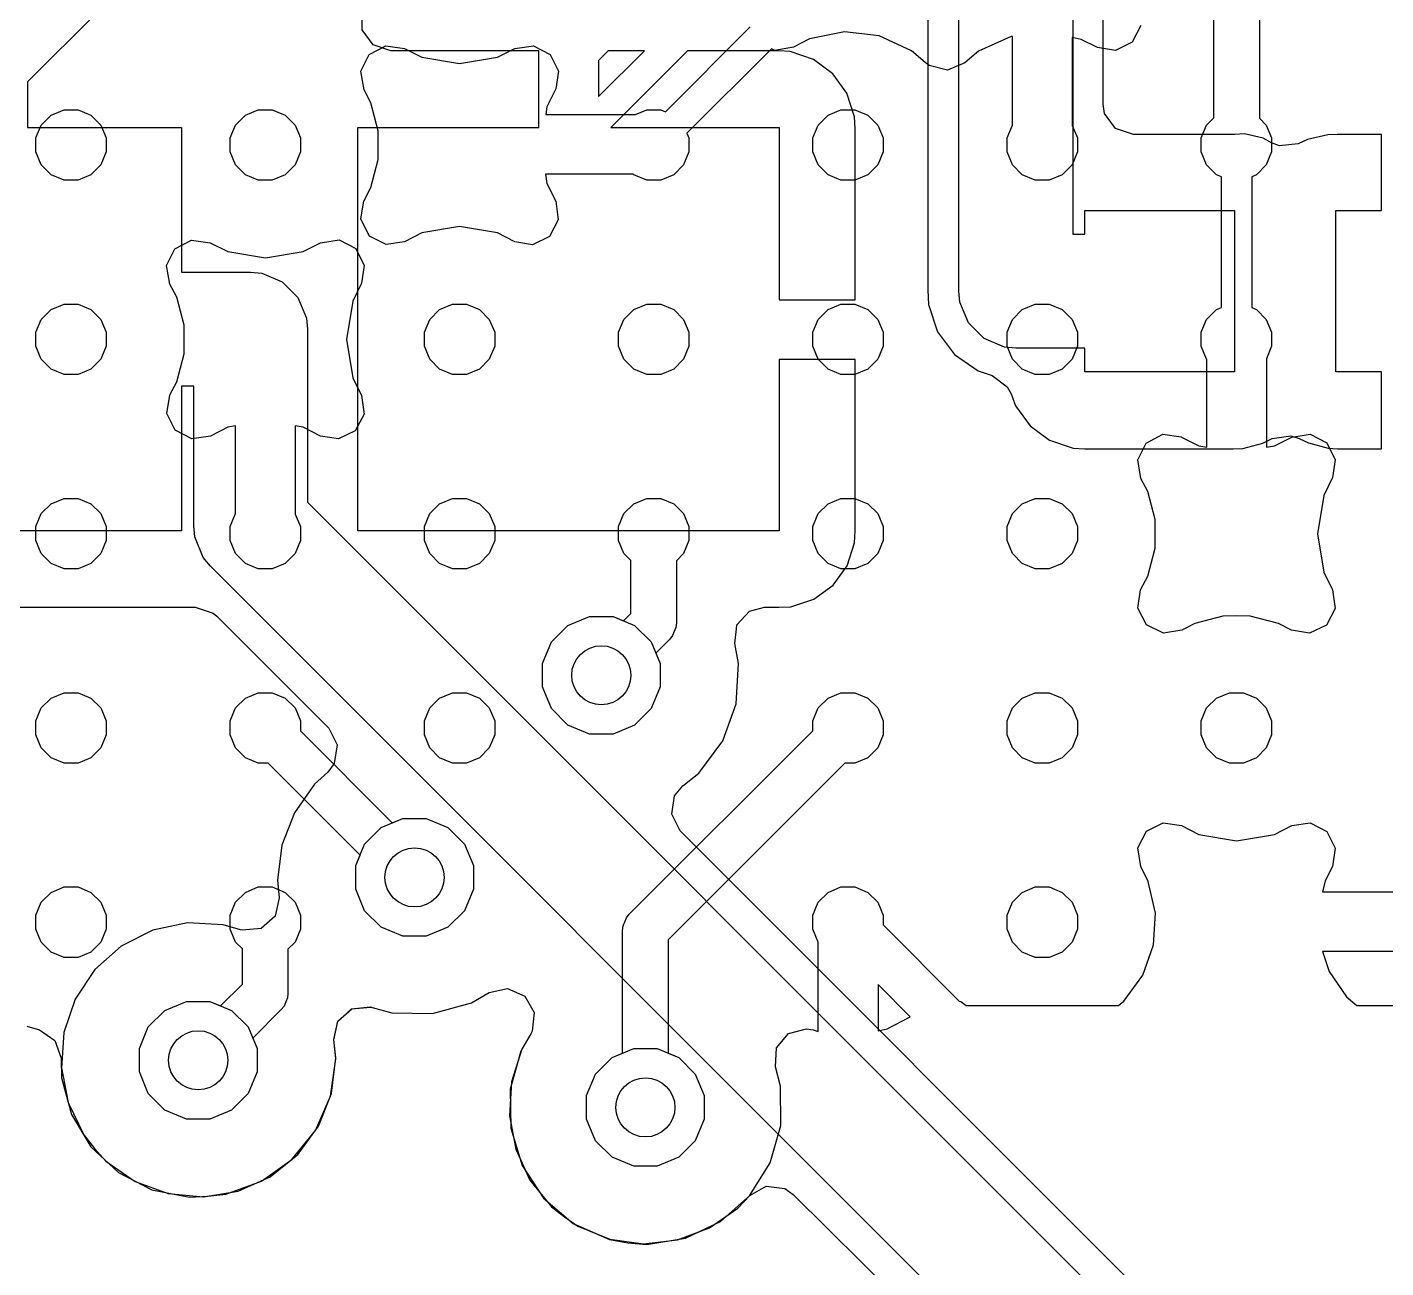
# Model space of a CAD drawing. Header units: inches. Extents: x 3.98 to 8.37, y -7.42 to -0.85.
# Drawn here: x 6.838 to 7.502, y -4.482 to -3.875 of the extents above; entities that cross this region are included whole.
import ezdxf

# ---------------------------------------------------------------- set-up
doc = ezdxf.new("R2010")
doc.units = ezdxf.units.IN
doc.header["$MEASUREMENT"] = 0
doc.layers.add('Bottom Layer', color=153, linetype='CONTINUOUS', true_color=0x4d7fc4)
doc.layers.add('Top Layer', color=13, linetype='CONTINUOUS', true_color=0xc83434)

msp = doc.modelspace()

# ---------------------------------------------------------------- linework, layer by layer
at = {"layer": 'Bottom Layer', "linetype": 'CONTINUOUS'}
for p, q in [((7.29331, -4.00406), (7.29331, -3.29121)), ((7.349, -3.31906), (7.349, -3.97621)), ((7.27812, -3.8329), (7.27812, -4.00363)), ((7.36389, -3.91256), (7.36389, -3.85848)), ((6.8722, -3.86747), (6.83771, -3.90165)), ((7.0014, -3.87622), (7.0014, -3.86705)), ((7.00679, -3.88365), (7.0014, -3.87622)), ((7.01552, -3.88648), (7.00679, -3.88365)), ((7.08788, -3.88648), (7.01552, -3.88648)), ((7.08788, -3.92396), (7.08788, -3.88648)), ((7.11711, -3.90894), (7.13956, -3.88648)), ((7.12182, -3.88648), (7.11711, -3.8912)), ((7.13956, -3.88648), (7.12182, -3.88648)), ((7.16054, -3.88648), (7.12307, -3.92396)), ((7.20509, -3.88648), (7.16054, -3.88648)), ((7.2108, -3.88683), (7.20509, -3.88648)), ((7.2222, -3.89075), (7.2108, -3.88683)), ((7.11711, -3.8912), (7.11711, -3.90894)), ((7.23166, -3.89777), (7.2222, -3.89075)), ((7.23854, -3.90732), (7.23166, -3.89777)), ((6.83771, -3.90165), (6.83771, -3.92396)), ((7.24231, -3.91878), (7.23854, -3.90732)), ((7.36462, -3.91715), (7.36389, -3.91256)), ((7.24258, -3.9246), (7.24231, -3.91878)), ((7.37001, -3.92457), (7.36462, -3.91715)), ((6.83771, -3.92396), (6.91306, -3.92396)), ((6.91306, -3.92396), (6.91306, -3.99478)), ((6.9993, -4.12128), (6.9993, -3.92396)), ((6.9993, -3.92396), (7.08788, -3.92396)), ((7.12307, -3.92396), (7.20539, -3.92396)), ((7.20539, -3.92396), (7.20539, -4.0083)), ((7.24258, -4.0083), (7.24258, -3.9246)), ((7.37874, -3.92741), (7.37001, -3.92457)), ((7.42771, -3.92741), (7.37874, -3.92741)), ((7.42837, -3.9274), (7.42771, -3.92741)), ((7.43305, -3.92719), (7.42837, -3.9274)), ((7.44213, -3.92925), (7.43305, -3.92719)), ((7.47374, -3.92761), (7.46393, -3.92992)), ((7.47845, -3.92741), (7.47374, -3.92761)), ((7.50006, -3.92741), (7.47845, -3.92741)), ((7.50006, -3.96459), (7.50006, -3.92741)), ((7.4462, -3.93146), (7.44213, -3.92925)), ((7.4502, -3.93293), (7.4462, -3.93146)), ((7.45933, -3.93197), (7.4502, -3.93293)), ((7.46393, -3.92992), (7.45933, -3.93197)), ((7.35499, -3.97621), (7.35499, -3.96459)), ((7.35499, -3.96459), (7.42807, -3.96459)), ((7.42807, -3.96459), (7.42807, -4.04352)), ((7.47777, -4.04352), (7.47777, -3.96459)), ((7.47777, -3.96459), (7.50006, -3.96459)), ((7.349, -3.97621), (7.35499, -3.97621)), ((6.91306, -3.99478), (6.9469, -3.99478)), ((6.9469, -3.99478), (6.95233, -3.99531)), ((6.95233, -3.99531), (6.96237, -3.99947)), ((6.96237, -3.99947), (6.97005, -4.00715)), ((6.97005, -4.00715), (6.97421, -4.01719)), ((7.27812, -4.00363), (7.27839, -4.01055)), ((7.29384, -4.00949), (7.29331, -4.00406)), ((7.20539, -4.0083), (7.24258, -4.0083)), ((7.27839, -4.01055), (7.28287, -4.02395)), ((7.298, -4.01953), (7.29384, -4.00949)), ((6.97421, -4.01719), (6.97474, -4.02262)), ((7.30568, -4.02721), (7.298, -4.01953)), ((6.97474, -4.02262), (6.97474, -4.10727)), ((7.28287, -4.02395), (7.29118, -4.03503)), ((7.31572, -4.03137), (7.30568, -4.02721)), ((7.32115, -4.0319), (7.31572, -4.03137)), ((7.35499, -4.0319), (7.32115, -4.0319)), ((7.35499, -4.04352), (7.35499, -4.0319)), ((7.24258, -4.03753), (7.20539, -4.03753)), ((7.20539, -4.03753), (7.20539, -4.12128)), ((7.24258, -4.12129), (7.24258, -4.03753)), ((7.29118, -4.03503), (7.30279, -4.04308)), ((7.30279, -4.04308), (7.30964, -4.04537)), ((7.30964, -4.04537), (7.31702, -4.05083)), ((7.42807, -4.04352), (7.35499, -4.04352)), ((7.50006, -4.04352), (7.47777, -4.04352)), ((7.50006, -4.08115), (7.50006, -4.04352)), ((6.91905, -4.05047), (6.91306, -4.05047)), ((6.91306, -4.05047), (6.91306, -4.12128)), ((6.91905, -4.1188), (6.91905, -4.05047)), ((7.31702, -4.05083), (7.31885, -4.05429)), ((7.31885, -4.05429), (7.32102, -4.06012)), ((7.32102, -4.06012), (7.32815, -4.06995)), ((7.32815, -4.06995), (7.3377, -4.07699)), ((7.3377, -4.07699), (7.34918, -4.08086)), ((7.43226, -4.08099), (7.44205, -4.07846)), ((7.44205, -4.07846), (7.44657, -4.07617)), ((7.44657, -4.07617), (7.45564, -4.07476)), ((7.45564, -4.07476), (7.45983, -4.07609)), ((7.45983, -4.07609), (7.46434, -4.0783)), ((7.46434, -4.0783), (7.47403, -4.08088)), ((7.34918, -4.08086), (7.35499, -4.08115)), ((7.35499, -4.08115), (7.42746, -4.08115)), ((7.42746, -4.08115), (7.43226, -4.08099)), ((7.47403, -4.08088), (7.47858, -4.08115)), ((7.47858, -4.08115), (7.50006, -4.08115)), ((6.97474, -4.10727), (7.41137, -4.54389)), ((6.91959, -4.12423), (6.91905, -4.1188)), ((6.91306, -4.12128), (6.70697, -4.12128)), ((6.92375, -4.13427), (6.91959, -4.12423)), ((7.20539, -4.12128), (6.9993, -4.12128)), ((7.24235, -4.12711), (7.24258, -4.12129)), ((7.23866, -4.13845), (7.24235, -4.12711)), ((6.92721, -4.13849), (6.92375, -4.13427)), ((7.36383, -4.57511), (6.92721, -4.13849)), ((7.23183, -4.14786), (7.23866, -4.13845)), ((7.22242, -4.1547), (7.23183, -4.14786)), ((6.70727, -4.15861), (6.91979, -4.15861)), ((6.91979, -4.15861), (6.92851, -4.16145)), ((7.19099, -4.1605), (7.19823, -4.15861)), ((7.19823, -4.15861), (7.20525, -4.15861)), ((7.20525, -4.15861), (7.21107, -4.15839)), ((7.21107, -4.15839), (7.22242, -4.1547)), ((6.92851, -4.16145), (6.93029, -4.16296)), ((6.93029, -4.16296), (6.9851, -4.21778)), ((7.10212, -4.16748), (7.1127, -4.1631)), ((7.1127, -4.1631), (7.12415, -4.1631)), ((7.12415, -4.1631), (7.13473, -4.16748)), ((7.18475, -4.16723), (7.19099, -4.1605)), ((7.09403, -4.17558), (7.10212, -4.16748)), ((7.13473, -4.16748), (7.14282, -4.17558)), ((7.18366, -4.17635), (7.18452, -4.1692)), ((7.18452, -4.1692), (7.18475, -4.16723)), ((7.08964, -4.18616), (7.09403, -4.17558)), ((7.14282, -4.17558), (7.1472, -4.18616)), ((7.1856, -4.18615), (7.18366, -4.17635)), ((7.08964, -4.19761), (7.08964, -4.18616)), ((7.1472, -4.18616), (7.1472, -4.19761)), ((7.18447, -4.20577), (7.1856, -4.18615)), ((7.09403, -4.20818), (7.08964, -4.19761)), ((7.1472, -4.19761), (7.14282, -4.20818)), ((7.17783, -4.22397), (7.18447, -4.20577)), ((7.10212, -4.21628), (7.09403, -4.20818)), ((7.14282, -4.20818), (7.13473, -4.21628)), ((6.9851, -4.21778), (6.98926, -4.22595)), ((7.1127, -4.22066), (7.10212, -4.21628)), ((7.13473, -4.21628), (7.12415, -4.22066)), ((6.98926, -4.22595), (6.98783, -4.23502)), ((7.12415, -4.22066), (7.1127, -4.22066)), ((7.16609, -4.23969), (7.17783, -4.22397)), ((6.9846, -4.23925), (6.97817, -4.24511)), ((6.98783, -4.23502), (6.9846, -4.23925)), ((7.15829, -4.24588), (7.16609, -4.23969)), ((6.97817, -4.24511), (6.96827, -4.25915)), ((7.1543, -4.25077), (7.15829, -4.24588)), ((7.15287, -4.25983), (7.1543, -4.25077)), ((6.96827, -4.25915), (6.96217, -4.27497)), ((7.15703, -4.26801), (7.15287, -4.25983)), ((7.00267, -4.27439), (7.01077, -4.26629)), ((7.01077, -4.26629), (7.02135, -4.26191)), ((7.02135, -4.26191), (7.03279, -4.26191)), ((7.03279, -4.26191), (7.04337, -4.26629)), ((7.04337, -4.26629), (7.05147, -4.27439)), ((7.42232, -4.5333), (7.15703, -4.26801)), ((6.96217, -4.27497), (6.96007, -4.29203)), ((6.99829, -4.28496), (7.00267, -4.27439)), ((7.05147, -4.27439), (7.05585, -4.28496)), ((6.99829, -4.29641), (6.99829, -4.28496)), ((7.05585, -4.28496), (7.05585, -4.29641)), ((6.96007, -4.29203), (6.96088, -4.30071)), ((7.00267, -4.30699), (6.99829, -4.29641)), ((7.05585, -4.29641), (7.05147, -4.30699)), ((6.96088, -4.30071), (6.95887, -4.30967)), ((6.91594, -4.31299), (6.89901, -4.31654)), ((6.93345, -4.31391), (6.91594, -4.31299)), ((6.95887, -4.30967), (6.95197, -4.31573)), ((7.01077, -4.31509), (7.00267, -4.30699)), ((7.05147, -4.30699), (7.04337, -4.31509)), ((6.89901, -4.31654), (6.88356, -4.32431)), ((6.94199, -4.31636), (6.93345, -4.31391)), ((6.94283, -4.31658), (6.94199, -4.31636)), ((6.95197, -4.31573), (6.94283, -4.31658)), ((7.02135, -4.31947), (7.01077, -4.31509)), ((7.03279, -4.31947), (7.02135, -4.31947)), ((7.04337, -4.31509), (7.03279, -4.31947)), ((6.88356, -4.32431), (6.87062, -4.33578)), ((6.87062, -4.33578), (6.86105, -4.35018)), ((7.06362, -4.34697), (7.0726, -4.34505)), ((7.0726, -4.34505), (7.08099, -4.34877)), ((6.86105, -4.35018), (6.85549, -4.36656)), ((6.90495, -4.35574), (6.91552, -4.35136)), ((6.91552, -4.35136), (6.92697, -4.35136)), ((6.92697, -4.35136), (6.93755, -4.35574)), ((7.03583, -4.35734), (7.05492, -4.35202)), ((7.05492, -4.35202), (7.06362, -4.34697)), ((7.08099, -4.34877), (7.08559, -4.35672)), ((6.89685, -4.36384), (6.90495, -4.35574)), ((6.93755, -4.35574), (6.94564, -4.36384)), ((6.98949, -4.36119), (6.9963, -4.35504)), ((6.9963, -4.35504), (7.00543, -4.35406)), ((7.00543, -4.35406), (7.00637, -4.35429)), ((7.00637, -4.35429), (7.01603, -4.357)), ((7.01603, -4.357), (7.03583, -4.35734)), ((7.08559, -4.35672), (7.08464, -4.36585)), ((6.89247, -4.37442), (6.89685, -4.36384)), ((6.94564, -4.36384), (6.95003, -4.37442)), ((6.9876, -4.37018), (6.98949, -4.36119)), ((7.08464, -4.36585), (7.0839, -4.36729)), ((6.85549, -4.36656), (6.85431, -4.38381)), ((6.98855, -4.37898), (6.9876, -4.37018)), ((7.0839, -4.36729), (7.07961, -4.37467)), ((6.89247, -4.38587), (6.89247, -4.37442)), ((6.95003, -4.37442), (6.95003, -4.38587)), ((6.98646, -4.39632), (6.98855, -4.37898)), ((7.07961, -4.37467), (7.07449, -4.39071)), ((7.11559, -4.38686), (7.12368, -4.37877)), ((7.12368, -4.37877), (7.13426, -4.37438)), ((7.13426, -4.37438), (7.14571, -4.37438)), ((7.14571, -4.37438), (7.15628, -4.37877)), ((7.15628, -4.37877), (7.16438, -4.38686)), ((6.85431, -4.38381), (6.8576, -4.40079)), ((6.89685, -4.39644), (6.89247, -4.38587)), ((6.95003, -4.38587), (6.94564, -4.39644)), ((7.07449, -4.39071), (7.07347, -4.40729)), ((7.1112, -4.39744), (7.11559, -4.38686)), ((7.16438, -4.38686), (7.16876, -4.39744)), ((6.90495, -4.40454), (6.89685, -4.39644)), ((6.94564, -4.39644), (6.93755, -4.40454)), ((6.98012, -4.41235), (6.98646, -4.39632)), ((7.1112, -4.40889), (7.1112, -4.39744)), ((7.16876, -4.39744), (7.16876, -4.40889)), ((6.8576, -4.40079), (6.86527, -4.41667)), ((6.91552, -4.40892), (6.90495, -4.40454)), ((6.93755, -4.40454), (6.92697, -4.40892)), ((6.92697, -4.40892), (6.91552, -4.40892)), ((6.9699, -4.42623), (6.98012, -4.41235)), ((7.07347, -4.40729), (7.07654, -4.42362)), ((7.11559, -4.41946), (7.1112, -4.40889)), ((7.16876, -4.40889), (7.16438, -4.41946)), ((6.86527, -4.41667), (6.87048, -4.42332)), ((7.12368, -4.42756), (7.11559, -4.41946)), ((7.16438, -4.41946), (7.15628, -4.42756)), ((6.87048, -4.42332), (6.87607, -4.42948)), ((7.07654, -4.42362), (7.08351, -4.4387)), ((6.87607, -4.42948), (6.89042, -4.43945)), ((6.95649, -4.43706), (6.9699, -4.42623)), ((7.13426, -4.43194), (7.12368, -4.42756)), ((7.14571, -4.43194), (7.13426, -4.43194)), ((7.15628, -4.42756), (7.14571, -4.43194)), ((6.94077, -4.44412), (6.95649, -4.43706)), ((7.08351, -4.4387), (7.0941, -4.45179)), ((6.89042, -4.43945), (6.90661, -4.44535)), ((6.90661, -4.44535), (6.92377, -4.44695)), ((6.92377, -4.44695), (6.94077, -4.44412)), ((7.19101, -4.44618), (7.19903, -4.44172)), ((7.19903, -4.44172), (7.20814, -4.44283)), ((7.20814, -4.44283), (7.21233, -4.44574)), ((7.21233, -4.44574), (7.28834, -4.52102)), ((7.0941, -4.45179), (7.10036, -4.45676)), ((7.17128, -4.46211), (7.18516, -4.45246)), ((7.18516, -4.45246), (7.19101, -4.44618)), ((7.10036, -4.45676), (7.10698, -4.46129)), ((7.10698, -4.46129), (7.12264, -4.4676)), ((7.15569, -4.46797), (7.17128, -4.46211)), ((7.12264, -4.4676), (7.13914, -4.46984)), ((7.13914, -4.46984), (7.15569, -4.46797))]:
    msp.add_line(p, q, dxfattribs=at)
at = {"layer": 'Bottom Layer'}
for centre in [(7.11842, -4.19188), (7.02707, -4.29069), (6.92125, -4.38014), (7.13998, -4.40316)]:
    msp.add_circle(centre, 0.01447, dxfattribs=at)
at = {"layer": 'Top Layer', "linetype": 'CONTINUOUS'}
for p, q in [((7.41802, -3.91933), (7.41802, -3.8519)), ((7.44032, -3.85069), (7.44032, -3.91947)), ((7.38241, -3.8742), (7.37811, -3.88231)), ((7.14982, -3.91635), (7.1913, -3.87487)), ((7.22029, -3.8807), (7.21239, -3.88481)), ((7.23739, -3.87718), (7.22029, -3.8807)), ((7.25442, -3.87917), (7.23739, -3.87718)), ((7.27022, -3.88651), (7.25442, -3.87917)), ((7.31891, -3.87959), (7.303, -3.88677)), ((7.31955, -3.87951), (7.31891, -3.87959)), ((7.31955, -3.9228), (7.31955, -3.87951)), ((7.35318, -3.88094), (7.34878, -3.88008)), ((7.34878, -3.88008), (7.34878, -3.9231)), ((7.36114, -3.88492), (7.35318, -3.88094)), ((7.00489, -3.88831), (7.01301, -3.88404)), ((7.01301, -3.88404), (7.02209, -3.88536)), ((7.02209, -3.88536), (7.02216, -3.88539)), ((7.02216, -3.88539), (7.03067, -3.88964)), ((7.06761, -3.88964), (7.07612, -3.88539)), ((7.07612, -3.88539), (7.0852, -3.88403)), ((7.0852, -3.88403), (7.09334, -3.88826)), ((7.20166, -3.88549), (7.16031, -3.92684)), ((7.20334, -3.88632), (7.20166, -3.88549)), ((7.21239, -3.88481), (7.20334, -3.88632)), ((7.2769, -3.89233), (7.27022, -3.88651)), ((7.303, -3.88677), (7.29624, -3.89248)), ((7.36986, -3.88634), (7.36114, -3.88492)), ((7.37811, -3.88231), (7.36986, -3.88634)), ((7.00083, -3.89654), (7.00489, -3.88831)), ((7.03067, -3.88964), (7.04914, -3.89276)), ((7.04914, -3.89276), (7.06761, -3.88964)), ((7.09334, -3.88826), (7.09744, -3.89647)), ((7.27883, -3.89375), (7.2769, -3.89233)), ((7.28774, -3.89595), (7.27883, -3.89375)), ((7.29624, -3.89248), (7.28774, -3.89595)), ((7.00238, -3.90559), (7.00083, -3.89654)), ((7.09744, -3.89647), (7.0961, -3.9052)), ((7.00574, -3.91197), (7.00238, -3.90559)), ((7.0961, -3.9052), (7.09185, -3.91389)), ((7.00935, -3.92569), (7.00574, -3.91197)), ((7.09185, -3.91389), (7.09122, -3.91768)), ((6.84447, -3.92284), (6.84931, -3.918)), ((6.84931, -3.918), (6.85563, -3.91538)), ((6.85563, -3.91538), (6.86248, -3.91538)), ((6.86248, -3.91538), (6.8688, -3.918)), ((6.8688, -3.918), (6.87364, -3.92284)), ((6.93948, -3.92284), (6.94432, -3.918)), ((6.94432, -3.918), (6.95064, -3.91538)), ((6.95064, -3.91538), (6.95748, -3.91538)), ((6.95748, -3.91538), (6.96381, -3.918)), ((6.96381, -3.918), (6.96864, -3.92284)), ((7.09122, -3.91768), (7.13512, -3.91768)), ((7.13512, -3.91768), (7.14065, -3.91538)), ((7.14065, -3.91538), (7.1475, -3.91538)), ((7.1475, -3.91538), (7.14982, -3.91635)), ((7.2245, -3.92284), (7.22934, -3.918)), ((7.22934, -3.918), (7.23566, -3.91538)), ((7.23566, -3.91538), (7.2425, -3.91538)), ((7.2425, -3.91538), (7.24883, -3.918)), ((7.24883, -3.918), (7.25367, -3.92284)), ((7.41451, -3.92284), (7.41802, -3.91933)), ((7.44032, -3.91947), (7.44368, -3.92284)), ((6.84185, -3.92916), (6.84447, -3.92284)), ((6.87364, -3.92284), (6.87626, -3.92916)), ((6.93686, -3.92916), (6.93948, -3.92284)), ((6.96864, -3.92284), (6.97126, -3.92916)), ((7.00935, -3.93963), (7.00935, -3.92569)), ((7.16031, -3.92684), (7.16128, -3.92916)), ((7.22188, -3.92916), (7.2245, -3.92284)), ((7.25367, -3.92284), (7.25629, -3.92916)), ((7.31689, -3.92916), (7.31951, -3.92284)), ((7.31951, -3.92284), (7.31955, -3.9228)), ((7.34878, -3.9231), (7.35129, -3.92916)), ((7.41189, -3.92916), (7.41451, -3.92284)), ((7.44368, -3.92284), (7.4463, -3.92916)), ((6.84185, -3.93601), (6.84185, -3.92916)), ((6.87626, -3.92916), (6.87626, -3.93601)), ((6.93686, -3.93601), (6.93686, -3.92916)), ((6.97126, -3.92916), (6.97126, -3.93601)), ((7.16128, -3.92916), (7.16128, -3.93601)), ((7.22188, -3.93601), (7.22188, -3.92916)), ((7.25629, -3.92916), (7.25629, -3.93601)), ((7.31689, -3.93601), (7.31689, -3.92916)), ((7.35129, -3.92916), (7.35129, -3.93601)), ((7.41189, -3.93601), (7.41189, -3.92916)), ((7.4463, -3.92916), (7.4463, -3.93601)), ((6.84447, -3.94233), (6.84185, -3.93601)), ((6.87626, -3.93601), (6.87364, -3.94233)), ((6.93948, -3.94233), (6.93686, -3.93601)), ((6.97126, -3.93601), (6.96864, -3.94233)), ((7.00574, -3.95335), (7.00935, -3.93963)), ((7.16128, -3.93601), (7.15866, -3.94233)), ((7.2245, -3.94233), (7.22188, -3.93601)), ((7.25629, -3.93601), (7.25367, -3.94233)), ((7.31951, -3.94233), (7.31689, -3.93601)), ((7.35129, -3.93601), (7.34867, -3.94233)), ((7.41451, -3.94233), (7.41189, -3.93601)), ((7.4463, -3.93601), (7.44368, -3.94233)), ((6.84931, -3.94717), (6.84447, -3.94233)), ((6.85563, -3.94979), (6.84931, -3.94717)), ((6.8688, -3.94717), (6.86248, -3.94979)), ((6.87364, -3.94233), (6.8688, -3.94717)), ((6.94432, -3.94717), (6.93948, -3.94233)), ((6.95064, -3.94979), (6.94432, -3.94717)), ((6.96381, -3.94717), (6.95748, -3.94979)), ((6.96864, -3.94233), (6.96381, -3.94717)), ((7.13407, -3.94691), (7.0911, -3.94691)), ((7.0911, -3.94691), (7.09185, -3.95142)), ((7.13433, -3.94717), (7.13407, -3.94691)), ((7.14065, -3.94979), (7.13433, -3.94717)), ((7.15382, -3.94717), (7.1475, -3.94979)), ((7.15866, -3.94233), (7.15382, -3.94717)), ((7.22934, -3.94717), (7.2245, -3.94233)), ((7.23566, -3.94979), (7.22934, -3.94717)), ((7.24883, -3.94717), (7.2425, -3.94979)), ((7.25367, -3.94233), (7.24883, -3.94717)), ((7.32435, -3.94717), (7.31951, -3.94233)), ((7.33067, -3.94979), (7.32435, -3.94717)), ((7.34383, -3.94717), (7.33751, -3.94979)), ((7.34867, -3.94233), (7.34383, -3.94717)), ((7.41935, -3.94717), (7.41451, -3.94233)), ((7.42175, -3.94816), (7.41935, -3.94717)), ((7.43884, -3.94717), (7.43659, -3.9481)), ((7.44368, -3.94233), (7.43884, -3.94717)), ((6.86248, -3.94979), (6.85563, -3.94979)), ((6.95748, -3.94979), (6.95064, -3.94979)), ((7.00238, -3.95973), (7.00574, -3.95335)), ((7.09185, -3.95142), (7.0961, -3.96012)), ((7.1475, -3.94979), (7.14065, -3.94979)), ((7.2425, -3.94979), (7.23566, -3.94979)), ((7.33751, -3.94979), (7.33067, -3.94979)), ((7.42175, -4.01201), (7.42175, -3.94816)), ((7.43659, -3.9481), (7.43659, -4.01207)), ((7.00085, -3.9689), (7.00232, -3.95985)), ((7.00232, -3.95985), (7.00238, -3.95973)), ((7.0961, -3.96012), (7.09739, -3.96921)), ((7.00498, -3.9771), (7.00085, -3.9689)), ((7.04914, -3.97248), (7.0307, -3.97562)), ((7.06758, -3.97562), (7.04914, -3.97248)), ((7.09739, -3.96921), (7.09309, -3.97731)), ((6.90988, -3.98332), (6.918, -3.97905)), ((6.918, -3.97905), (6.92709, -3.98036)), ((6.92709, -3.98036), (6.92715, -3.9804)), ((6.92715, -3.9804), (6.93567, -3.98465)), ((6.9726, -3.98465), (6.98111, -3.9804)), ((6.98111, -3.9804), (6.99019, -3.97903)), ((6.99019, -3.97903), (6.99834, -3.98326)), ((7.01314, -3.9813), (7.00498, -3.9771)), ((7.02221, -3.9799), (7.01314, -3.9813)), ((7.0307, -3.97562), (7.02221, -3.9799)), ((7.07607, -3.9799), (7.06758, -3.97562)), ((7.08484, -3.98134), (7.07607, -3.9799)), ((7.09309, -3.97731), (7.08484, -3.98134)), ((6.90582, -3.99155), (6.90988, -3.98332)), ((6.93567, -3.98465), (6.95413, -3.98776)), ((6.95413, -3.98776), (6.9726, -3.98465)), ((6.99834, -3.98326), (7.00244, -3.99147)), ((6.90737, -4.00059), (6.90582, -3.99155)), ((7.00244, -3.99147), (7.00109, -4.0002)), ((6.91073, -4.00698), (6.90737, -4.00059)), ((7.00109, -4.0002), (6.99684, -4.0089)), ((6.91435, -4.02069), (6.91073, -4.00698)), ((6.84447, -4.01785), (6.84931, -4.01301)), ((6.84931, -4.01301), (6.85563, -4.01039)), ((6.85563, -4.01039), (6.86248, -4.01039)), ((6.86248, -4.01039), (6.8688, -4.01301)), ((6.8688, -4.01301), (6.87364, -4.01785)), ((6.99684, -4.0089), (6.99371, -4.02767)), ((7.03448, -4.01785), (7.03932, -4.01301)), ((7.03932, -4.01301), (7.04565, -4.01039)), ((7.04565, -4.01039), (7.05249, -4.01039)), ((7.05249, -4.01039), (7.05881, -4.01301)), ((7.05881, -4.01301), (7.06365, -4.01785)), ((7.12949, -4.01785), (7.13433, -4.01301)), ((7.13433, -4.01301), (7.14065, -4.01039)), ((7.14065, -4.01039), (7.1475, -4.01039)), ((7.1475, -4.01039), (7.15382, -4.01301)), ((7.15382, -4.01301), (7.15866, -4.01785)), ((7.2245, -4.01785), (7.22934, -4.01301)), ((7.22934, -4.01301), (7.23566, -4.01039)), ((7.23566, -4.01039), (7.2425, -4.01039)), ((7.2425, -4.01039), (7.24883, -4.01301)), ((7.24883, -4.01301), (7.25367, -4.01785)), ((7.31951, -4.01785), (7.32435, -4.01301)), ((7.32435, -4.01301), (7.33067, -4.01039)), ((7.33067, -4.01039), (7.33751, -4.01039)), ((7.33751, -4.01039), (7.34383, -4.01301)), ((7.34383, -4.01301), (7.34867, -4.01785)), ((7.41451, -4.01785), (7.41935, -4.01301)), ((7.41935, -4.01301), (7.42175, -4.01201)), ((7.43659, -4.01207), (7.43884, -4.01301)), ((7.43884, -4.01301), (7.44368, -4.01785)), ((6.84185, -4.02417), (6.84447, -4.01785)), ((6.87364, -4.01785), (6.87626, -4.02417)), ((6.91435, -4.03464), (6.91435, -4.02069)), ((7.03187, -4.02417), (7.03448, -4.01785)), ((7.06365, -4.01785), (7.06627, -4.02417)), ((7.12687, -4.02417), (7.12949, -4.01785)), ((7.15866, -4.01785), (7.16128, -4.02417)), ((7.22188, -4.02417), (7.2245, -4.01785)), ((7.25367, -4.01785), (7.25629, -4.02417)), ((7.31689, -4.02417), (7.31951, -4.01785)), ((7.34867, -4.01785), (7.35129, -4.02417)), ((7.41189, -4.02417), (7.41451, -4.01785)), ((7.44368, -4.01785), (7.4463, -4.02417)), ((6.84185, -4.03101), (6.84185, -4.02417)), ((6.87626, -4.02417), (6.87626, -4.03101)), ((7.03187, -4.03101), (7.03187, -4.02417)), ((7.06627, -4.02417), (7.06627, -4.03101)), ((7.12687, -4.03101), (7.12687, -4.02417)), ((7.16128, -4.02417), (7.16128, -4.03101)), ((7.22188, -4.03101), (7.22188, -4.02417)), ((7.25629, -4.02417), (7.25629, -4.03101)), ((7.31689, -4.03101), (7.31689, -4.02417)), ((7.35129, -4.02417), (7.35129, -4.03101)), ((7.41189, -4.03101), (7.41189, -4.02417)), ((7.4463, -4.02417), (7.4463, -4.03101)), ((6.84447, -4.03734), (6.84185, -4.03101)), ((6.87626, -4.03101), (6.87364, -4.03734)), ((6.99371, -4.02767), (6.99684, -4.04643)), ((7.03448, -4.03734), (7.03187, -4.03101)), ((7.06627, -4.03101), (7.06365, -4.03734)), ((7.12949, -4.03734), (7.12687, -4.03101)), ((7.16128, -4.03101), (7.15866, -4.03734)), ((7.2245, -4.03734), (7.22188, -4.03101)), ((7.25629, -4.03101), (7.25367, -4.03734)), ((7.31951, -4.03734), (7.31689, -4.03101)), ((7.35129, -4.03101), (7.34867, -4.03734)), ((7.41451, -4.03734), (7.41189, -4.03101)), ((7.4463, -4.03101), (7.44379, -4.03708)), ((6.84931, -4.04218), (6.84447, -4.03734)), ((6.87364, -4.03734), (6.8688, -4.04218)), ((6.91073, -4.04835), (6.91435, -4.03464)), ((7.03932, -4.04218), (7.03448, -4.03734)), ((7.06365, -4.03734), (7.05881, -4.04218)), ((7.13433, -4.04218), (7.12949, -4.03734)), ((7.15866, -4.03734), (7.15382, -4.04218)), ((7.22934, -4.04218), (7.2245, -4.03734)), ((7.25367, -4.03734), (7.24883, -4.04218)), ((7.32435, -4.04218), (7.31951, -4.03734)), ((7.34867, -4.03734), (7.34383, -4.04218)), ((7.41455, -4.03738), (7.41451, -4.03734)), ((7.41455, -4.08031), (7.41455, -4.03738)), ((7.44379, -4.03708), (7.44379, -4.08031)), ((6.85563, -4.04479), (6.84931, -4.04218)), ((6.86248, -4.04479), (6.85563, -4.04479)), ((6.8688, -4.04218), (6.86248, -4.04479)), ((6.99684, -4.04643), (7.00109, -4.05513)), ((7.04565, -4.04479), (7.03932, -4.04218)), ((7.05249, -4.04479), (7.04565, -4.04479)), ((7.05881, -4.04218), (7.05249, -4.04479)), ((7.14065, -4.04479), (7.13433, -4.04218)), ((7.1475, -4.04479), (7.14065, -4.04479)), ((7.15382, -4.04218), (7.1475, -4.04479)), ((7.23566, -4.04479), (7.22934, -4.04218)), ((7.2425, -4.04479), (7.23566, -4.04479)), ((7.24883, -4.04218), (7.2425, -4.04479)), ((7.33067, -4.04479), (7.32435, -4.04218)), ((7.33751, -4.04479), (7.33067, -4.04479)), ((7.34383, -4.04218), (7.33751, -4.04479)), ((6.90737, -4.05474), (6.91073, -4.04835)), ((6.90584, -4.06391), (6.90731, -4.05485)), ((6.90731, -4.05485), (6.90737, -4.05474)), ((7.00109, -4.05513), (7.00238, -4.06421)), ((6.90997, -4.07211), (6.90584, -4.06391)), ((7.00238, -4.06421), (6.99808, -4.07232)), ((6.91813, -4.07631), (6.90997, -4.07211)), ((6.93569, -4.07062), (6.9272, -4.07491)), ((6.93952, -4.06997), (6.93569, -4.07062)), ((6.93952, -4.11281), (6.93952, -4.06997)), ((6.97257, -4.07062), (6.96875, -4.06997)), ((6.96875, -4.06997), (6.96875, -4.11311)), ((6.98106, -4.07491), (6.97257, -4.07062)), ((6.99808, -4.07232), (6.98983, -4.07635)), ((6.9272, -4.07491), (6.91813, -4.07631)), ((6.98983, -4.07635), (6.98106, -4.07491)), ((7.38086, -4.08656), (7.38492, -4.07833)), ((7.38492, -4.07833), (7.39304, -4.07405)), ((7.39304, -4.07405), (7.40212, -4.07537)), ((7.40212, -4.07537), (7.40219, -4.0754)), ((7.40219, -4.0754), (7.4107, -4.07966)), ((7.4107, -4.07966), (7.41455, -4.08031)), ((7.44379, -4.08031), (7.44764, -4.07966)), ((7.44764, -4.07966), (7.45615, -4.0754)), ((7.45615, -4.0754), (7.46523, -4.07404)), ((7.46523, -4.07404), (7.47337, -4.07827)), ((7.47337, -4.07827), (7.47747, -4.08648)), ((7.38241, -4.0956), (7.38086, -4.08656)), ((7.47747, -4.08648), (7.47613, -4.09521)), ((7.38577, -4.10199), (7.38241, -4.0956)), ((7.47613, -4.09521), (7.47188, -4.10391)), ((6.84931, -4.10802), (6.85563, -4.1054)), ((6.85563, -4.1054), (6.86248, -4.1054)), ((6.86248, -4.1054), (6.8688, -4.10802)), ((7.03932, -4.10802), (7.04565, -4.1054)), ((7.04565, -4.1054), (7.05249, -4.1054)), ((7.05249, -4.1054), (7.05881, -4.10802)), ((7.13433, -4.10802), (7.14065, -4.1054)), ((7.14065, -4.1054), (7.1475, -4.1054)), ((7.1475, -4.1054), (7.15382, -4.10802)), ((7.22934, -4.10802), (7.23566, -4.1054)), ((7.23566, -4.1054), (7.2425, -4.1054)), ((7.2425, -4.1054), (7.24883, -4.10802)), ((7.32435, -4.10802), (7.33067, -4.1054)), ((7.33067, -4.1054), (7.33751, -4.1054)), ((7.33751, -4.1054), (7.34383, -4.10802)), ((7.38938, -4.1157), (7.38577, -4.10199)), ((7.47188, -4.10391), (7.46875, -4.12267)), ((6.84185, -4.11918), (6.84447, -4.11285)), ((6.84447, -4.11285), (6.84931, -4.10802)), ((6.8688, -4.10802), (6.87364, -4.11285)), ((6.87364, -4.11285), (6.87626, -4.11918)), ((6.93686, -4.11918), (6.93948, -4.11285)), ((6.93948, -4.11285), (6.93952, -4.11281)), ((6.96875, -4.11311), (6.97126, -4.11918)), ((7.03187, -4.11918), (7.03448, -4.11285)), ((7.03448, -4.11285), (7.03932, -4.10802)), ((7.05881, -4.10802), (7.06365, -4.11285)), ((7.06365, -4.11285), (7.06627, -4.11918)), ((7.12687, -4.11918), (7.12949, -4.11285)), ((7.12949, -4.11285), (7.13433, -4.10802)), ((7.15382, -4.10802), (7.15866, -4.11285)), ((7.15866, -4.11285), (7.16128, -4.11918)), ((7.22188, -4.11918), (7.2245, -4.11285)), ((7.2245, -4.11285), (7.22934, -4.10802)), ((7.24883, -4.10802), (7.25367, -4.11285)), ((7.25367, -4.11285), (7.25629, -4.11918)), ((7.31689, -4.11918), (7.31951, -4.11285)), ((7.31951, -4.11285), (7.32435, -4.10802)), ((7.34383, -4.10802), (7.34867, -4.11285)), ((7.34867, -4.11285), (7.35129, -4.11918)), ((6.84185, -4.12602), (6.84185, -4.11918)), ((6.87626, -4.11918), (6.87626, -4.12602)), ((6.93686, -4.12602), (6.93686, -4.11918)), ((6.97126, -4.11918), (6.97126, -4.12602)), ((7.03187, -4.12602), (7.03187, -4.11918)), ((7.06627, -4.11918), (7.06627, -4.12602)), ((7.12687, -4.12602), (7.12687, -4.11918)), ((7.16128, -4.11918), (7.16128, -4.12602)), ((7.22188, -4.12602), (7.22188, -4.11918)), ((7.25629, -4.11918), (7.25629, -4.12602)), ((7.31689, -4.12602), (7.31689, -4.11918)), ((7.35129, -4.11918), (7.35129, -4.12602)), ((7.38938, -4.12965), (7.38938, -4.1157)), ((6.84447, -4.13234), (6.84185, -4.12602)), ((6.87626, -4.12602), (6.87364, -4.13234)), ((6.93948, -4.13234), (6.93686, -4.12602)), ((6.97126, -4.12602), (6.96864, -4.13234)), ((7.03448, -4.13234), (7.03187, -4.12602)), ((7.06627, -4.12602), (7.06365, -4.13234)), ((7.12949, -4.13234), (7.12687, -4.12602)), ((7.16128, -4.12602), (7.15866, -4.13234)), ((7.2245, -4.13234), (7.22188, -4.12602)), ((7.25629, -4.12602), (7.25367, -4.13234)), ((7.31951, -4.13234), (7.31689, -4.12602)), ((7.35129, -4.12602), (7.34867, -4.13234)), ((7.46875, -4.12267), (7.47188, -4.14144)), ((6.84931, -4.13718), (6.84447, -4.13234)), ((6.87364, -4.13234), (6.8688, -4.13718)), ((6.94432, -4.13718), (6.93948, -4.13234)), ((6.96864, -4.13234), (6.96381, -4.13718)), ((7.03932, -4.13718), (7.03448, -4.13234)), ((7.06365, -4.13234), (7.05881, -4.13718)), ((7.13286, -4.13571), (7.12949, -4.13234)), ((7.15866, -4.13234), (7.15515, -4.13586)), ((7.22934, -4.13718), (7.2245, -4.13234)), ((7.25367, -4.13234), (7.24883, -4.13718)), ((7.32435, -4.13718), (7.31951, -4.13234)), ((7.34867, -4.13234), (7.34383, -4.13718)), ((7.38577, -4.14336), (7.38938, -4.12965)), ((6.85563, -4.1398), (6.84931, -4.13718)), ((6.86248, -4.1398), (6.85563, -4.1398)), ((6.8688, -4.13718), (6.86248, -4.1398)), ((6.95064, -4.1398), (6.94432, -4.13718)), ((6.95748, -4.1398), (6.95064, -4.1398)), ((6.96381, -4.13718), (6.95748, -4.1398)), ((7.04565, -4.1398), (7.03932, -4.13718)), ((7.05249, -4.1398), (7.04565, -4.1398)), ((7.05881, -4.13718), (7.05249, -4.1398)), ((7.13286, -4.16169), (7.13286, -4.13571)), ((7.15515, -4.13586), (7.15515, -4.1663)), ((7.23566, -4.1398), (7.22934, -4.13718)), ((7.2425, -4.1398), (7.23566, -4.1398)), ((7.24883, -4.13718), (7.2425, -4.1398)), ((7.33067, -4.1398), (7.32435, -4.13718)), ((7.33751, -4.1398), (7.33067, -4.1398)), ((7.34383, -4.13718), (7.33751, -4.1398)), ((7.38241, -4.14974), (7.38577, -4.14336)), ((7.47188, -4.14144), (7.47613, -4.15013)), ((7.38091, -4.15913), (7.38225, -4.15005)), ((7.38225, -4.15005), (7.38241, -4.14974)), ((7.47613, -4.15013), (7.47742, -4.15922)), ((7.38516, -4.16726), (7.38091, -4.15913)), ((7.47742, -4.15922), (7.47311, -4.16733)), ((7.10212, -4.16748), (7.1127, -4.1631)), ((7.1127, -4.1631), (7.12415, -4.1631)), ((7.12415, -4.1631), (7.1293, -4.16524)), ((7.1293, -4.16524), (7.13286, -4.16169)), ((7.15515, -4.1663), (7.15493, -4.16848)), ((7.40873, -4.16652), (7.40243, -4.16982)), ((7.42249, -4.16293), (7.40873, -4.16652)), ((7.4291, -4.16274), (7.42249, -4.16293)), ((7.43578, -4.163), (7.4291, -4.16274)), ((7.44964, -4.16661), (7.43578, -4.163)), ((7.45602, -4.16987), (7.44964, -4.16661)), ((7.09403, -4.17558), (7.10212, -4.16748)), ((7.15327, -4.17249), (7.15188, -4.17418)), ((7.15493, -4.16848), (7.15327, -4.17249)), ((7.39338, -4.17135), (7.38516, -4.16726)), ((7.40243, -4.16982), (7.39338, -4.17135)), ((7.46487, -4.17136), (7.45602, -4.16987)), ((7.47311, -4.16733), (7.46487, -4.17136)), ((7.08964, -4.18616), (7.09403, -4.17558)), ((7.15188, -4.17418), (7.14507, -4.181)), ((7.08964, -4.19761), (7.08964, -4.18616)), ((7.14507, -4.181), (7.1472, -4.18616)), ((7.1472, -4.18616), (7.1472, -4.19761)), ((7.09403, -4.20818), (7.08964, -4.19761)), ((7.1472, -4.19761), (7.14282, -4.20818)), ((6.84447, -4.20786), (6.84931, -4.20302)), ((6.84931, -4.20302), (6.85563, -4.2004)), ((6.85563, -4.2004), (6.86248, -4.2004)), ((6.86248, -4.2004), (6.8688, -4.20302)), ((6.8688, -4.20302), (6.87364, -4.20786)), ((6.93948, -4.20786), (6.94432, -4.20302)), ((6.94432, -4.20302), (6.95064, -4.2004)), ((6.95064, -4.2004), (6.95748, -4.2004)), ((6.95748, -4.2004), (6.96381, -4.20302)), ((6.96381, -4.20302), (6.96864, -4.20786)), ((7.03448, -4.20786), (7.03932, -4.20302)), ((7.03932, -4.20302), (7.04565, -4.2004)), ((7.04565, -4.2004), (7.05249, -4.2004)), ((7.05249, -4.2004), (7.05881, -4.20302)), ((7.05881, -4.20302), (7.06365, -4.20786)), ((7.2245, -4.20786), (7.22934, -4.20302)), ((7.22934, -4.20302), (7.23566, -4.2004)), ((7.23566, -4.2004), (7.2425, -4.2004)), ((7.2425, -4.2004), (7.24883, -4.20302)), ((7.24883, -4.20302), (7.25367, -4.20786)), ((7.31951, -4.20786), (7.32435, -4.20302)), ((7.32435, -4.20302), (7.33067, -4.2004)), ((7.33067, -4.2004), (7.33751, -4.2004)), ((7.33751, -4.2004), (7.34383, -4.20302)), ((7.34383, -4.20302), (7.34867, -4.20786)), ((7.41451, -4.20786), (7.41935, -4.20302)), ((7.41935, -4.20302), (7.42568, -4.2004)), ((7.42568, -4.2004), (7.43252, -4.2004)), ((7.43252, -4.2004), (7.43884, -4.20302)), ((7.43884, -4.20302), (7.44368, -4.20786)), ((6.84185, -4.21418), (6.84447, -4.20786)), ((6.87364, -4.20786), (6.87626, -4.21418)), ((6.93686, -4.21418), (6.93948, -4.20786)), ((6.96864, -4.20786), (6.97126, -4.21418)), ((7.03187, -4.21418), (7.03448, -4.20786)), ((7.06365, -4.20786), (7.06627, -4.21418)), ((7.10212, -4.21628), (7.09403, -4.20818)), ((7.14282, -4.20818), (7.13473, -4.21628)), ((7.22188, -4.21418), (7.2245, -4.20786)), ((7.25367, -4.20786), (7.25629, -4.21418)), ((7.31689, -4.21418), (7.31951, -4.20786)), ((7.34867, -4.20786), (7.35129, -4.21418)), ((7.41189, -4.21418), (7.41451, -4.20786)), ((7.44368, -4.20786), (7.4463, -4.21418)), ((6.84185, -4.22103), (6.84185, -4.21418)), ((6.87626, -4.21418), (6.87626, -4.22103)), ((6.93686, -4.22103), (6.93686, -4.21418)), ((6.97126, -4.21418), (6.97126, -4.21906)), ((6.97126, -4.21906), (7.0162, -4.26404)), ((7.03187, -4.22103), (7.03187, -4.21418)), ((7.06627, -4.21418), (7.06627, -4.22103)), ((7.1127, -4.22066), (7.10212, -4.21628)), ((7.13473, -4.21628), (7.12415, -4.22066)), ((7.1321, -4.30875), (7.22188, -4.21897)), ((7.22188, -4.21897), (7.22188, -4.21418)), ((7.25629, -4.21418), (7.25629, -4.22103)), ((7.31689, -4.22103), (7.31689, -4.21418)), ((7.35129, -4.21418), (7.35129, -4.22103)), ((7.41189, -4.22103), (7.41189, -4.21418)), ((7.4463, -4.21418), (7.4463, -4.22103)), ((6.84447, -4.22735), (6.84185, -4.22103)), ((6.87626, -4.22103), (6.87364, -4.22735)), ((6.93948, -4.22735), (6.93686, -4.22103)), ((7.03448, -4.22735), (7.03187, -4.22103)), ((7.06627, -4.22103), (7.06365, -4.22735)), ((7.12415, -4.22066), (7.1127, -4.22066)), ((7.25629, -4.22103), (7.25367, -4.22735)), ((7.31951, -4.22735), (7.31689, -4.22103)), ((7.35129, -4.22103), (7.34867, -4.22735)), ((7.41451, -4.22735), (7.41189, -4.22103)), ((7.4463, -4.22103), (7.44368, -4.22735)), ((6.84931, -4.23219), (6.84447, -4.22735)), ((6.85563, -4.23481), (6.84931, -4.23219)), ((6.8688, -4.23219), (6.86248, -4.23481)), ((6.87364, -4.22735), (6.8688, -4.23219)), ((6.94432, -4.23219), (6.93948, -4.22735)), ((6.95064, -4.23481), (6.94432, -4.23219)), ((7.03932, -4.23219), (7.03448, -4.22735)), ((7.04565, -4.23481), (7.03932, -4.23219)), ((7.05881, -4.23219), (7.05249, -4.23481)), ((7.06365, -4.22735), (7.05881, -4.23219)), ((7.24883, -4.23219), (7.2425, -4.23481)), ((7.25367, -4.22735), (7.24883, -4.23219)), ((7.32435, -4.23219), (7.31951, -4.22735)), ((7.33067, -4.23481), (7.32435, -4.23219)), ((7.34383, -4.23219), (7.33751, -4.23481)), ((7.34867, -4.22735), (7.34383, -4.23219)), ((7.41935, -4.23219), (7.41451, -4.22735)), ((7.42568, -4.23481), (7.41935, -4.23219)), ((7.43884, -4.23219), (7.43252, -4.23481)), ((7.44368, -4.22735), (7.43884, -4.23219)), ((6.86248, -4.23481), (6.85563, -4.23481)), ((6.95549, -4.23481), (6.95064, -4.23481)), ((7.00043, -4.27979), (6.95549, -4.23481)), ((7.05249, -4.23481), (7.04565, -4.23481)), ((7.23757, -4.23481), (7.15113, -4.32125)), ((7.2425, -4.23481), (7.23757, -4.23481)), ((7.33751, -4.23481), (7.33067, -4.23481)), ((7.43252, -4.23481), (7.42568, -4.23481)), ((7.0162, -4.26404), (7.02135, -4.26191)), ((7.02135, -4.26191), (7.03279, -4.26191)), ((7.03279, -4.26191), (7.04337, -4.26629)), ((7.04337, -4.26629), (7.05147, -4.27439)), ((7.3851, -4.26816), (7.39329, -4.26403)), ((7.39329, -4.26403), (7.40219, -4.26542)), ((7.40219, -4.26542), (7.4107, -4.26967)), ((7.44764, -4.26967), (7.45615, -4.26542)), ((7.45615, -4.26542), (7.46523, -4.26405)), ((7.46523, -4.26405), (7.47337, -4.26829)), ((7.38089, -4.27632), (7.3851, -4.26816)), ((7.4107, -4.26967), (7.42917, -4.27279)), ((7.42917, -4.27279), (7.44764, -4.26967)), ((7.47337, -4.26829), (7.47747, -4.2765)), ((6.99829, -4.28496), (7.00043, -4.27979)), ((7.05147, -4.27439), (7.05585, -4.28496)), ((7.38229, -4.28539), (7.38089, -4.27632)), ((7.47747, -4.2765), (7.47602, -4.28544)), ((6.99829, -4.29641), (6.99829, -4.28496)), ((7.05585, -4.28496), (7.05585, -4.29641)), ((7.38596, -4.29266), (7.38229, -4.28539)), ((7.47602, -4.28544), (7.47249, -4.29237)), ((7.38952, -4.30818), (7.38596, -4.29266)), ((7.47249, -4.29237), (7.47125, -4.2977)), ((6.84447, -4.30287), (6.84931, -4.29803)), ((6.84931, -4.29803), (6.85563, -4.29541)), ((6.85563, -4.29541), (6.86248, -4.29541)), ((6.86248, -4.29541), (6.8688, -4.29803)), ((6.8688, -4.29803), (6.87364, -4.30287)), ((6.93948, -4.30287), (6.94432, -4.29803)), ((6.94432, -4.29803), (6.95064, -4.29541)), ((6.95064, -4.29541), (6.95748, -4.29541)), ((6.95748, -4.29541), (6.96381, -4.29803)), ((6.96381, -4.29803), (6.96864, -4.30287)), ((7.00267, -4.30699), (6.99829, -4.29641)), ((7.05585, -4.29641), (7.05147, -4.30699)), ((7.2245, -4.30287), (7.22934, -4.29803)), ((7.22934, -4.29803), (7.23566, -4.29541)), ((7.23566, -4.29541), (7.2425, -4.29541)), ((7.2425, -4.29541), (7.24883, -4.29803)), ((7.24883, -4.29803), (7.25367, -4.30287)), ((7.31951, -4.30287), (7.32435, -4.29803)), ((7.32435, -4.29803), (7.33067, -4.29541)), ((7.33067, -4.29541), (7.33751, -4.29541)), ((7.33751, -4.29541), (7.34383, -4.29803)), ((7.34383, -4.29803), (7.34867, -4.30287)), ((7.47125, -4.2977), (7.51514, -4.2977)), ((6.84185, -4.30919), (6.84447, -4.30287)), ((6.87364, -4.30287), (6.87626, -4.30919)), ((6.93686, -4.30919), (6.93948, -4.30287)), ((6.96864, -4.30287), (6.97126, -4.30919)), ((7.22188, -4.30919), (7.2245, -4.30287)), ((7.25367, -4.30287), (7.25629, -4.30919)), ((7.31689, -4.30919), (7.31951, -4.30287)), ((7.34867, -4.30287), (7.35129, -4.30919)), ((6.84185, -4.31604), (6.84185, -4.30919)), ((6.87626, -4.30919), (6.87626, -4.31604)), ((6.93686, -4.31604), (6.93686, -4.30919)), ((6.97126, -4.30919), (6.97126, -4.31604)), ((7.01077, -4.31509), (7.00267, -4.30699)), ((7.05147, -4.30699), (7.04337, -4.31509)), ((7.12905, -4.31446), (7.13072, -4.31044)), ((7.13072, -4.31044), (7.1321, -4.30875)), ((7.22188, -4.31604), (7.22188, -4.30919)), ((7.25629, -4.30919), (7.25629, -4.31399)), ((7.31689, -4.31604), (7.31689, -4.30919)), ((7.35129, -4.30919), (7.35129, -4.31604)), ((7.3886, -4.32376), (7.38952, -4.30818)), ((6.84447, -4.32236), (6.84185, -4.31604)), ((6.87626, -4.31604), (6.87364, -4.32236)), ((6.93948, -4.32236), (6.93686, -4.31604)), ((6.97126, -4.31604), (6.96864, -4.32236)), ((7.02135, -4.31947), (7.01077, -4.31509)), ((7.03279, -4.31947), (7.02135, -4.31947)), ((7.04337, -4.31509), (7.03279, -4.31947)), ((7.12884, -4.31663), (7.12905, -4.31446)), ((7.12884, -4.37663), (7.12884, -4.31663)), ((7.2245, -4.32236), (7.22188, -4.31604)), ((7.25629, -4.31399), (7.29353, -4.35129)), ((7.31951, -4.32236), (7.31689, -4.31604)), ((7.35129, -4.31604), (7.34867, -4.32236)), ((6.84931, -4.3272), (6.84447, -4.32236)), ((6.87364, -4.32236), (6.8688, -4.3272)), ((6.94284, -4.32572), (6.93948, -4.32236)), ((6.94284, -4.34285), (6.94284, -4.32572)), ((6.96864, -4.32236), (6.96513, -4.32587)), ((6.96513, -4.32587), (6.96513, -4.34747)), ((7.15113, -4.32125), (7.15113, -4.37663)), ((7.22454, -4.3224), (7.2245, -4.32236)), ((7.22454, -4.36599), (7.22454, -4.3224)), ((7.32435, -4.3272), (7.31951, -4.32236)), ((7.34867, -4.32236), (7.34383, -4.3272)), ((7.38746, -4.32694), (7.3886, -4.32376)), ((6.85563, -4.32982), (6.84931, -4.3272)), ((6.86248, -4.32982), (6.85563, -4.32982)), ((6.8688, -4.3272), (6.86248, -4.32982)), ((7.33067, -4.32982), (7.32435, -4.3272)), ((7.33751, -4.32982), (7.33067, -4.32982)), ((7.34383, -4.3272), (7.33751, -4.32982)), ((7.38334, -4.33845), (7.38746, -4.32694)), ((7.50956, -4.32694), (7.47123, -4.32694)), ((7.47123, -4.32694), (7.47445, -4.33665)), ((7.37401, -4.35128), (7.38334, -4.33845)), ((7.47445, -4.33665), (7.48287, -4.34915)), ((6.93216, -4.35351), (6.94284, -4.34285)), ((7.06362, -4.34697), (7.0726, -4.34505)), ((7.0726, -4.34505), (7.08099, -4.34877)), ((7.26957, -4.35884), (7.25377, -4.34302)), ((7.25377, -4.34302), (7.25377, -4.3658)), ((6.90495, -4.35574), (6.91552, -4.35136)), ((6.91552, -4.35136), (6.92697, -4.35136)), ((6.92697, -4.35136), (6.93216, -4.35351)), ((6.9641, -4.35162), (6.96325, -4.35367)), ((6.96492, -4.34966), (6.9641, -4.35162)), ((6.96513, -4.34747), (6.96492, -4.34965)), ((6.96492, -4.34965), (6.96492, -4.34965)), ((6.96492, -4.34965), (6.96492, -4.34966)), ((7.03583, -4.35734), (7.05492, -4.35202)), ((7.05492, -4.35202), (7.06362, -4.34697)), ((7.08099, -4.34877), (7.08559, -4.35672)), ((7.29353, -4.35129), (7.29427, -4.35146)), ((7.29427, -4.35146), (7.29631, -4.35293)), ((7.29631, -4.35293), (7.2969, -4.35343)), ((7.37142, -4.35343), (7.37401, -4.35128)), ((7.48287, -4.34915), (7.48791, -4.35343)), ((6.89685, -4.36384), (6.90495, -4.35574)), ((6.96186, -4.35536), (6.9479, -4.36929)), ((6.96325, -4.35368), (6.96186, -4.35536)), ((6.96325, -4.35367), (6.96325, -4.35367)), ((6.96325, -4.35367), (6.96325, -4.35368)), ((6.98955, -4.36109), (6.99641, -4.35499)), ((6.99641, -4.35499), (7.00555, -4.35409)), ((7.00555, -4.35409), (7.00637, -4.35429)), ((7.00637, -4.35429), (7.01603, -4.357)), ((7.01603, -4.357), (7.03583, -4.35734)), ((7.08559, -4.35672), (7.08464, -4.36585)), ((7.25819, -4.36482), (7.26957, -4.35884)), ((7.2969, -4.35343), (7.37142, -4.35343)), ((7.48791, -4.35343), (7.50956, -4.35343)), ((6.83746, -4.3635), (6.8436, -4.36531)), ((6.8436, -4.36531), (6.85117, -4.37051)), ((6.89247, -4.37442), (6.89685, -4.36384)), ((6.98759, -4.37006), (6.98955, -4.36109)), ((7.08464, -4.36585), (7.08395, -4.36721)), ((7.20998, -4.36704), (7.21886, -4.36473)), ((7.21886, -4.36473), (7.22203, -4.36527)), ((7.22203, -4.36527), (7.22454, -4.36599)), ((7.25377, -4.3658), (7.25819, -4.36482)), ((6.85117, -4.37051), (6.85424, -4.37915)), ((6.9479, -4.36929), (6.95003, -4.37442)), ((6.98851, -4.3794), (6.98759, -4.37006)), ((7.08395, -4.36721), (7.07907, -4.37571)), ((7.20414, -4.37412), (7.20998, -4.36704)), ((6.85424, -4.37915), (6.85424, -4.37927)), ((6.85424, -4.37927), (6.85442, -4.38872)), ((6.89247, -4.38587), (6.89247, -4.37442)), ((6.95003, -4.37442), (6.95003, -4.38587)), ((6.98593, -4.39774), (6.98851, -4.3794)), ((7.07907, -4.37571), (7.0739, -4.39434)), ((7.11559, -4.38686), (7.12368, -4.37877)), ((7.12368, -4.37877), (7.12884, -4.37663)), ((7.15113, -4.37663), (7.15628, -4.37877)), ((7.15628, -4.37877), (7.16438, -4.38686)), ((7.20359, -4.38328), (7.20414, -4.37412)), ((6.89685, -4.39644), (6.89247, -4.38587)), ((6.95003, -4.38587), (6.94564, -4.39644)), ((7.20604, -4.39276), (7.20359, -4.38328)), ((6.85442, -4.38872), (6.8593, -4.40672)), ((7.1112, -4.39744), (7.11559, -4.38686)), ((7.16438, -4.38686), (7.16876, -4.39744)), ((7.2062, -4.41204), (7.20604, -4.39276)), ((6.90495, -4.40454), (6.89685, -4.39644)), ((6.94564, -4.39644), (6.93755, -4.40454)), ((6.97863, -4.4145), (6.98593, -4.39774)), ((7.0739, -4.39434), (7.07415, -4.4134)), ((7.1112, -4.40889), (7.1112, -4.39744)), ((7.16876, -4.39744), (7.16876, -4.40889)), ((6.91552, -4.40892), (6.90495, -4.40454)), ((6.93755, -4.40454), (6.92697, -4.40892)), ((6.8593, -4.40672), (6.86879, -4.42249)), ((6.92697, -4.40892), (6.91552, -4.40892)), ((7.11559, -4.41946), (7.1112, -4.40889)), ((7.16876, -4.40889), (7.16438, -4.41946)), ((7.20103, -4.4303), (7.2062, -4.41204)), ((6.96711, -4.4287), (6.97863, -4.4145)), ((7.07415, -4.4134), (7.07974, -4.43162)), ((7.12368, -4.42756), (7.11559, -4.41946)), ((7.16438, -4.41946), (7.15628, -4.42756)), ((6.86879, -4.42249), (6.88224, -4.43505)), ((6.95222, -4.4393), (6.96711, -4.4287)), ((7.07974, -4.43162), (7.09022, -4.44754)), ((7.13426, -4.43194), (7.12368, -4.42756)), ((7.14571, -4.43194), (7.13426, -4.43194)), ((7.15628, -4.42756), (7.14571, -4.43194)), ((7.19095, -4.44638), (7.20103, -4.4303)), ((6.88224, -4.43505), (6.89862, -4.44343)), ((6.9348, -4.44562), (6.95222, -4.4393)), ((6.89862, -4.44343), (6.91691, -4.44706)), ((6.9259, -4.4466), (6.9348, -4.44562)), ((6.91691, -4.44706), (6.9259, -4.4466)), ((7.09022, -4.44754), (7.10474, -4.45989)), ((7.17676, -4.45899), (7.19095, -4.44638)), ((7.15961, -4.46712), (7.17676, -4.45899)), ((7.10474, -4.45989), (7.12239, -4.46777)), ((7.12239, -4.46777), (7.13147, -4.46933)), ((7.13147, -4.46933), (7.1406, -4.47016)), ((7.1406, -4.47016), (7.15961, -4.46712))]:
    msp.add_line(p, q, dxfattribs=at)
at = {"layer": 'Top Layer'}
for centre in [(7.11842, -4.19188), (7.02707, -4.29069), (6.92125, -4.38014), (7.13998, -4.40316)]:
    msp.add_circle(centre, 0.01447, dxfattribs=at)

doc.saveas('drawing.dxf')
